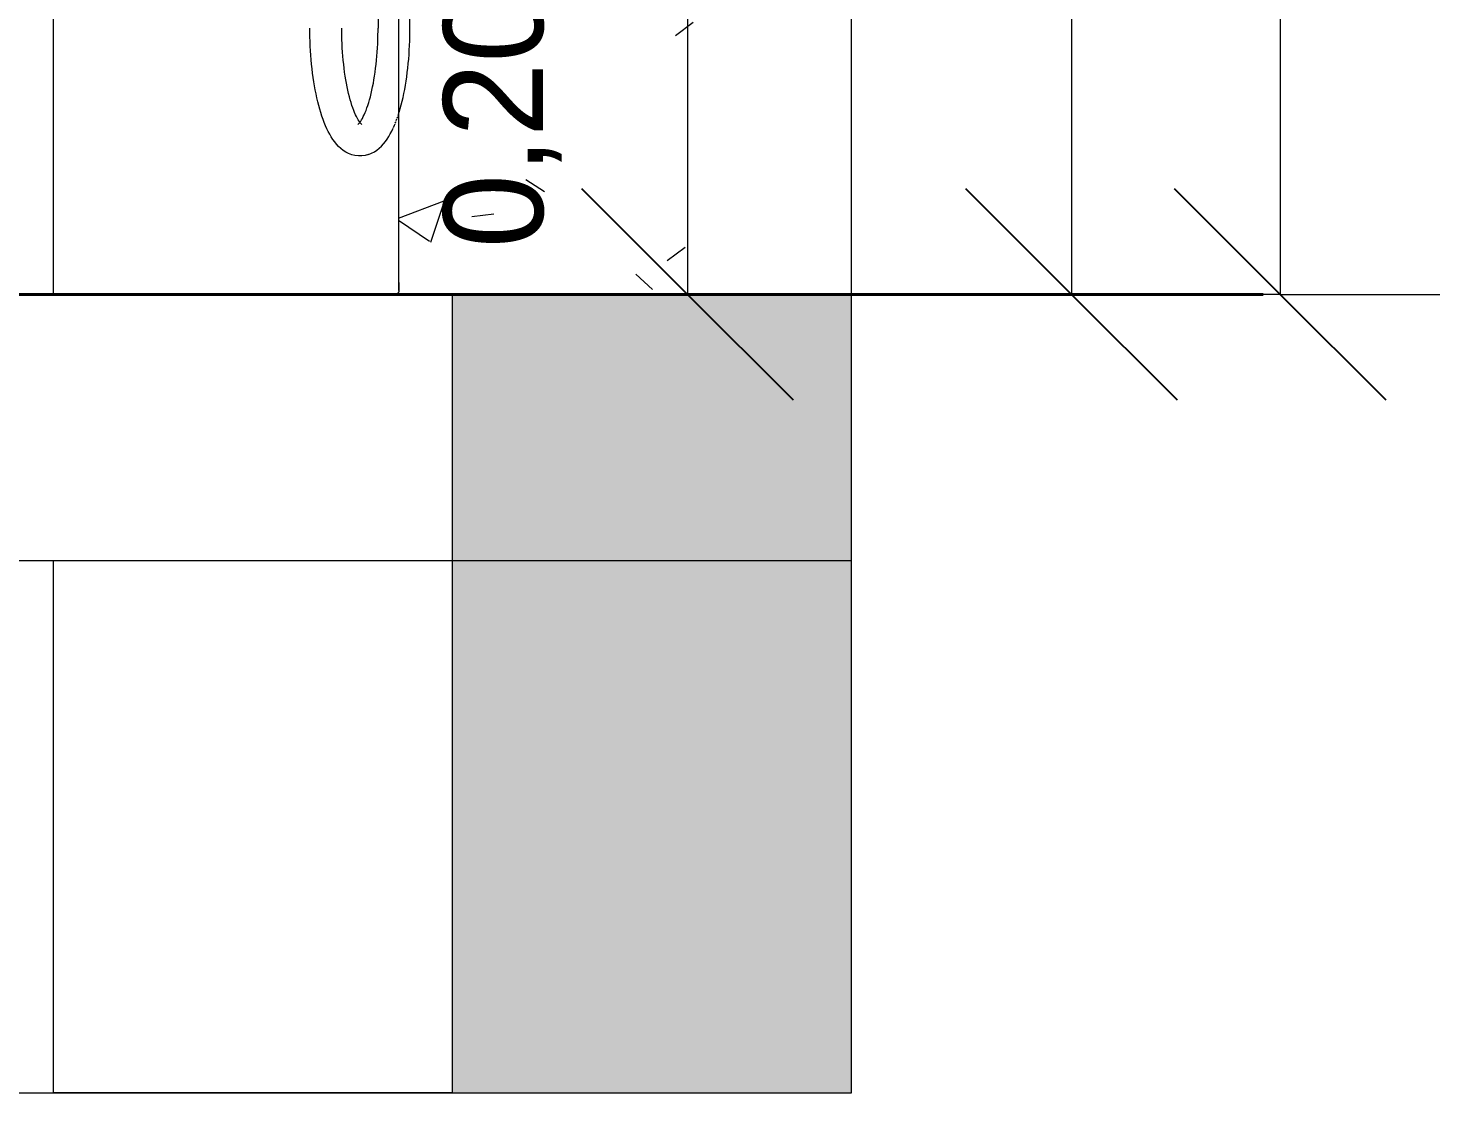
# Model space of a CAD drawing. Header units: metres. Extents: x 15 to 69.3, y -12.4 to 16.4.
# Drawn here: x 36.372 to 36.902, y -0.3 to 0.1 of the extents above; entities that cross this region are included whole.
import ezdxf

# ---------------------------------------------------------------- set-up
doc = ezdxf.new("R2010")
doc.units = ezdxf.units.M
doc.linetypes.add('IMPORT-DASHED2 _4_', pattern=[0.375, 0.25, -0.125])
doc.layers.add('1095_ARQ_BASE_dwg', color=7, linetype='Continuous', lineweight=5, true_color=0x767676)
doc.layers.add('A-FLOR', color=7, linetype='Continuous', lineweight=9, true_color=0x007f00)
for name, color, linetype, lineweight in [('A-ANNO-DIMS', 7, 'Continuous', 5), ('A-ANNO-DIMS-25', 7, 'Continuous', 5), ('A-DETL', 7, 'Continuous', 5), ('A-DETL-GENF', 7, 'Continuous', 5), ('A-WALL', 7, 'Continuous', 9), ('KIRYA - PAREDE', 7, 'Continuous', 40), ('KIRYA - PISO', 7, 'Continuous', 5), ('KIRYA - PROJEÇÃO', 7, 'IMPORT-DASHED2 _4_', 5), ('LAYOUT-WC_COZINHA', 7, 'Continuous', 5), ('P-SANR-FIXT', 7, 'Continuous', 5), ('S-COLS', 7, 'Continuous', 5), ('VEGETAÇÃO', 7, 'Continuous', 5)]:
    doc.layers.add(name, color=color, linetype=linetype, lineweight=lineweight)
doc.styles.add('Century Gothic_4', font='GOTHIC.TTF', dxfattribs={"height": 0.0375})
doc.dimstyles.new('Setores_1_5_1', dxfattribs={"dimscale": 0.3048, "dimtxt": 0.039156, "dimasz": 0.260417, "dimexe": 0.19685, "dimexo": 0.123031, "dimgap": 0.143537, "dimtad": 1, "dimrnd": 0.01, "dimzin": 0, "dimdsep": 46, "dimtxsty": 'Century Gothic_4', "dimblk1": 'OBLIQUE', "dimblk2": 'OBLIQUE', "dimsah": 1, "dimcen": 0.09, "dimazin": 0, "dimtfac": 1, "dimtdec": 4, "dimtix": 1, "dimtmove": 0, "dimatfit": 3, "dimfxl": 1, "dimtvp": 1, "dimtolj": 1, "dimtzin": 0, "dimarcsym": 2})

# ---------------------------------------------------------------- blocks, each defined once
blk = doc.blocks.new('Pilar retangular - 15 x 30 cm-3622251-CC')
at = {"layer": 'S-COLS', "true_color": 0xeaeaea}
h = blk.add_hatch(dxfattribs=at)
h.set_pattern_fill('FP_7', color=254, style=0, pattern_type=2)
h.set_pattern_definition([(50, (16.834, 1.273), (0.18219, -0.015938), [0.01905, -0.20955]), (355, (16.834, 1.273), (-0.035242, 0.191059), [0.01524, -0.16764]), (100.451, (16.85, 1.271), (0.146942, 0.17512), [0.01619, -0.17809]), (46.184, (16.834, 1.323), (0.271077, -0.042045), [0.02858, -0.31433]), (96.636, (16.857, 1.32), (0.237407, 0.247433), [0.02429, -0.26714]), (351.184, (16.834, 1.323), (0.237406, 0.247428), [0.02286, -0.25146]), (21, (16.86, 1.311), (0.15162, -0.102267), [0.01905, -0.20955]), (326, (16.86, 1.311), (0.061803, 0.18419), [0.01524, -0.16764]), (71.451, (16.873, 1.302), (0.213418, 0.081924), [0.01619, -0.17809]), (37.5, (16.834, 1.273), (0.0030864, 0.084551), [0.00838, -0.15723, 0.00838, -0.1618, -0.16828]), (37.5, (16.834, 1.273), (0.0030864, 0.084551), [-0.33579, 0.00838, -0.15989]), (7.5, (16.834, 1.273), (0.0668157, 0.1001782), [0.00838, -0.08865, 0.00838, -0.15342, -0.06414]), (7.5, (16.834, 1.273), (0.0668157, 0.1001782), [-0.25883, 0.00838, -0.05575]), (327.5, (16.778, 1.273), (0.1355866, -0.0057276), [0.00838, -0.05512, 0.00838, -0.18974, -0.26289]), (327.5, (16.778, 1.273), (0.1355866, -0.0057276), [-0.26162, 0.00838, -0.25451]), (317.5, (16.752, 1.273), (0.148125, 0.025429), [0.00838, -0.07417, 0.00838, -0.12319, -0.18669]), (317.5, (16.752, 1.273), (0.148125, 0.025429), [-0.21412, 0.00838, -0.17831])])
h.paths.add_polyline_path([(18.4068, 2.37372), (18.40705, 2.37125), (18.407, 2.37175)])
h.paths.add_polyline_path([(18.34062, 0), (18.51062, 0), (18.51062, 2.45), (18.36062, 2.45), (18.36062, 2.65), (18.35463, 2.65), (18.35477, 2.45), (18.35863, 2.45), (18.35863, 2.446), (18.35723, 2.4446), (18.35723, 2.4319), (18.35594, 2.4308), (18.3558, 2.43055), (18.35594, 2.43021), (18.35666, 2.43054), (18.3578, 2.43052), (18.36678, 2.42154), (18.36904, 2.42126), (18.37159, 2.41871), (18.36876, 2.41588), (18.38517, 2.39948), (18.38809, 2.40221), (18.39082, 2.39918), (18.39082, 2.3975), (18.39981, 2.38815), (18.40006, 2.38665), (18.40622, 2.37693), (18.4068, 2.37372), (18.40831, 2.36672), (18.40922, 2.36578), (18.40922, 2.35308), (18.41062, 2.35168), (18.41062, 2.34768), (18.40662, 2.34768), (18.40662, 1.8338), (18.40962, 1.8338), (18.40962, 1.7662), (18.40662, 1.7662), (18.40684, 0.49389), (18.40732, 0.49209), (18.40831, 0.48554), (18.40922, 0.4846), (18.40922, 0.4719), (18.41062, 0.4705), (18.41062, 0.4665), (18.40662, 0.4665), (18.40662, 0.232), (18.41062, 0.232), (18.41006, 0.22768), (18.40899, 0.2266), (18.40904, 0.2105), (18.40787, 0.20895), (18.40871, 0.20754), (18.41037, 0.20286), (18.41017, 0.19659), (18.40963, 0.19436), (18.40589, 0.18847), (18.40472, 0.18736), (18.39919, 0.18439), (18.39699, 0.18375), (18.39049, 0.18398), (18.38848, 0.18449), (18.38554, 0.18596), (18.37953, 0.18568), (18.37872, 0.1849), (18.36579, 0.1849), (18.36462, 0.18375), (18.36062, 0.1835), (18.36062, 0.18), (18.35562, 0.18), (18.35562, 0.1875), (18.34471, 0.1875), (18.34466, 0.09881), (18.3439, 0.08528), (18.34209, 0.07442), (18.34062, 0.06831), (18.34039, 0.00154), (18.33988, 0.0002), (18.34003, 0), (18.34057, 0)])
h.paths.add_polyline_path([(18.34475, 0.2125), (18.35562, 0.2125), (18.35562, 0.22), (18.36062, 0.22), (18.36062, 0.2165), (18.36462, 0.21625), (18.36602, 0.21487), (18.37896, 0.21487), (18.37921, 0.21463), (18.3792, 0.22665), (18.37787, 0.228), (18.37787, 0.232), (18.38162, 0.232), (18.38148, 0.4665), (18.37762, 0.4665), (18.37762, 0.4705), (18.37902, 0.4719), (18.37931, 0.4849), (18.38008, 0.4857), (18.38056, 0.4857), (18.37982, 0.48644), (18.37953, 0.48568), (18.37872, 0.4849), (18.36602, 0.4849), (18.36462, 0.4835), (18.36062, 0.4835), (18.36062, 0.4745), (18.34712, 0.4745), (18.34609, 0.4752), (18.34561, 0.41592), (18.34525, 0.41335), (18.34473, 0.41211), (18.34472, 0.2125)])
h.paths.add_polyline_path([(18.23092, 0.405), (18.27314, 0.405), (18.27314, 0.406), (18.21424, 0.406), (18.21062, 0.40681), (18.21062, 0.405), (18.22748, 0.405)])
h.paths.add_polyline_path([(18.33276, 0.405), (18.33262, 0.406), (18.31911, 0.40599), (18.31912, 0.405), (18.33275, 0.405)])
h.paths.add_polyline_path([(18.30713, 0.405), (18.30712, 0.406), (18.30031, 0.406), (18.30031, 0.405), (18.30712, 0.405)])
h.paths.add_polyline_path([(18.38162, 0.5138), (18.38162, 1.7662), (18.37862, 1.7662), (18.37862, 1.78372), (18.35901, 1.78273), (18.35901, 1.76717), (18.35648, 1.76767), (18.34916, 1.78164), (18.33412, 1.78136), (18.33412, 1.77391), (18.29011, 1.77393), (18.28428, 1.78238), (18.28108, 1.79054), (18.2799, 1.8), (18.28108, 1.80946), (18.28462, 1.81842), (18.29012, 1.82609), (18.33412, 1.82609), (18.33412, 1.81864), (18.34954, 1.81864), (18.35648, 1.83233), (18.35901, 1.83283), (18.35901, 1.81727), (18.37862, 1.81632), (18.37862, 1.8338), (18.38162, 1.8338), (18.38148, 2.34768), (18.37762, 2.34768), (18.37762, 2.35168), (18.37902, 2.35308), (18.37926, 2.36603), (18.38031, 2.36688), (18.38045, 2.36714), (18.38029, 2.36745), (18.37988, 2.36714), (18.37845, 2.36716), (18.36947, 2.37614), (18.36749, 2.37614), (18.36466, 2.37897), (18.36749, 2.3818), (18.35109, 2.3982), (18.34816, 2.39547), (18.34543, 2.3985), (18.34543, 2.40018), (18.33644, 2.40953), (18.33619, 2.41103), (18.33026, 2.41992), (18.32794, 2.43095), (18.32703, 2.4319), (18.32703, 2.4446), (18.32563, 2.446), (18.32563, 2.45), (18.32963, 2.45), (18.32963, 2.65), (18.21062, 2.65), (18.21062, 0.77504), (18.2123, 0.77655), (18.21809, 0.77944), (18.22258, 0.78065), (18.2295, 0.781), (18.25982, 0.78112), (18.25982, 0.783), (18.28982, 0.783), (18.28982, 0.781), (18.30071, 0.781), (18.30802, 0.80108), (18.33397, 0.79133), (18.34128, 0.78702), (18.34753, 0.78062), (18.34879, 0.78064), (18.34859, 0.78408), (18.34914, 0.78525), (18.35021, 0.78599), (18.3515, 0.7861), (18.3528, 0.7854), (18.3534, 0.78448), (18.35414, 0.77654), (18.35745, 0.73921), (18.35823, 0.73928), (18.35935, 0.72305), (18.35857, 0.72299), (18.35876, 0.71795), (18.35832, 0.71715), (18.35715, 0.71639), (18.35597, 0.7163), (18.35476, 0.71689), (18.35401, 0.71813), (18.35375, 0.72064), (18.35341, 0.72132), (18.35275, 0.72114), (18.35251, 0.7), (18.35052, 0.7), (18.35065, 0.69932), (18.36062, 0.70094), (18.36035, 0.66817), (18.34765, 0.66817), (18.34657, 0.52531), (18.34734, 0.5255), (18.36062, 0.5255), (18.36062, 0.5165), (18.36462, 0.5165), (18.36602, 0.5151), (18.37872, 0.5151), (18.37982, 0.51404)])
h.paths.add_polyline_path([(18.32204, 2.75), (18.32963, 2.75), (18.32949, 2.75261), (18.32563, 2.75261), (18.32563, 2.75661), (18.32703, 2.75801), (18.32703, 2.76), (18.21062, 2.76), (18.21062, 2.75), (18.26483, 2.75)])
h.paths.add_polyline_path([(18.51062, 2.75), (18.51062, 2.76), (18.35723, 2.76), (18.35723, 2.75801), (18.35863, 2.75661), (18.35863, 2.75261), (18.35463, 2.75261), (18.35477, 2.75), (18.43648, 2.75)])
at = {"layer": 'S-COLS', "color": 253, "true_color": 0xaaaaaa}
for p, q in [((18.21062, 2.65), (18.21062, 0)), ((18.51062, 0), (18.51062, 2.45)), ((18.21062, -0.1), (18.21062, -0.3)), ((18.36062, -0.3), (18.21062, -0.3))]:
    blk.add_line(p, q, dxfattribs=at)
blk = doc.blocks.new('UT_Bacia com caixa acoplada - UT_Bacia com caixa acoplada-3248018-CC')
at = {"layer": 'P-SANR-FIXT'}
for p, q in [((18.34062, 0.00445), (18.34062, 0.20647)), ((17.93178, 0), (18.33706, 0)), ((18.33706, 0), (18.33913, 0))]:
    blk.add_line(p, q, dxfattribs=at)
at = {"layer": 'P-SANR-FIXT', "color": 253, "true_color": 0xa6a6a6}
blk.add_line((18.33998, 0.00027), (18.33994, 0.00024), dxfattribs=at)
at = {"layer": 'P-SANR-FIXT', "color": 7, "true_color": 0xf3f3f3, "flags": 128}
for points in [[(18.33921, 0), (18.33915, 0), (18.33913, 0)], [(18.33956, 0.00006), (18.3395, 0.00005), (18.33944, 0.00003)]]:
    blk.add_lwpolyline(points, dxfattribs=at)
at = {"layer": 'P-SANR-FIXT', "color": 253, "true_color": 0xa6a6a6, "flags": 128}
for points in [[(18.33944, 0.00003), (18.33939, 0.00002), (18.33933, 0.00001), (18.33927, 0.00001), (18.33921, 0)], [(18.33983, 0.00018), (18.33978, 0.00015), (18.33973, 0.00012), (18.33967, 0.0001), (18.33962, 0.00008), (18.33956, 0.00006)], [(18.34012, 0.00038), (18.34008, 0.00034), (18.34003, 0.0003), (18.33998, 0.00027)], [(18.34062, 0.00401), (18.34062, 0.0039), (18.34062, 0.00379), (18.34062, 0.00368), (18.34062, 0.00358), (18.34062, 0.00347), (18.34062, 0.00337), (18.34062, 0.00326), (18.34062, 0.00316)], [(18.34062, 0.00316), (18.34062, 0.00306), (18.34062, 0.00296), (18.34062, 0.00286), (18.34062, 0.00277), (18.34062, 0.00268), (18.34062, 0.00259), (18.34062, 0.0025), (18.34062, 0.00242), (18.34062, 0.00234), (18.34062, 0.00226), (18.34062, 0.00218), (18.34062, 0.00211), (18.34062, 0.00204), (18.34062, 0.00198), (18.34062, 0.00192), (18.34062, 0.00186)]]:
    blk.add_lwpolyline(points, dxfattribs=at)
at = {"layer": 'P-SANR-FIXT', "color": 254, "true_color": 0xdfdfdf, "flags": 128}
for points in [[(18.33994, 0.00024), (18.33988, 0.0002), (18.33983, 0.00018)], [(18.34025, 0.00051), (18.34021, 0.00046), (18.34017, 0.00042), (18.34012, 0.00038)]]:
    blk.add_lwpolyline(points, dxfattribs=at)
at = {"layer": 'P-SANR-FIXT', "flags": 128}
for points in [[(18.34062, 0.00149), (18.34062, 0.00143), (18.34061, 0.00137), (18.34061, 0.00131), (18.3406, 0.00125), (18.34059, 0.00119), (18.34058, 0.00113), (18.34056, 0.00107), (18.34054, 0.00102), (18.34052, 0.00096), (18.3405, 0.00091), (18.34048, 0.00085), (18.34045, 0.0008), (18.34042, 0.00075), (18.34039, 0.0007), (18.34036, 0.00065), (18.34032, 0.0006), (18.34029, 0.00055), (18.34025, 0.00051)], [(18.34062, 0.00149), (18.34062, 0.00149), (18.34062, 0.00149), (18.34062, 0.00151), (18.34062, 0.00152), (18.34062, 0.00154), (18.34062, 0.00156), (18.34062, 0.00159), (18.34062, 0.00163), (18.34062, 0.00166), (18.34062, 0.0017), (18.34062, 0.00175), (18.34062, 0.0018), (18.34062, 0.00185), (18.34062, 0.00191), (18.34062, 0.00197), (18.34062, 0.00203), (18.34062, 0.0021), (18.34062, 0.00217), (18.34062, 0.00224), (18.34062, 0.00232), (18.34062, 0.0024), (18.34062, 0.00248), (18.34062, 0.00257), (18.34062, 0.00266), (18.34062, 0.00275), (18.34062, 0.00285), (18.34062, 0.00294), (18.34062, 0.00304), (18.34062, 0.00314), (18.34062, 0.00324), (18.34062, 0.00335), (18.34062, 0.00345), (18.34062, 0.00356), (18.34062, 0.00366), (18.34062, 0.00377), (18.34062, 0.00388), (18.34062, 0.00399), (18.34062, 0.0041), (18.34062, 0.00421), (18.34062, 0.00432), (18.34062, 0.00443), (18.34062, 0.00445)], [(18.34062, 0.00445), (18.34062, 0.00434), (18.34062, 0.00423), (18.34062, 0.00412), (18.34062, 0.00401)], [(18.34062, 0.00186), (18.34062, 0.00181), (18.34062, 0.00176), (18.34062, 0.00171), (18.34062, 0.00167), (18.34062, 0.00163), (18.34062, 0.0016), (18.34062, 0.00157), (18.34062, 0.00154), (18.34062, 0.00152), (18.34062, 0.00151), (18.34062, 0.0015), (18.34062, 0.00149), (18.34062, 0.00149)]]:
    blk.add_lwpolyline(points, dxfattribs=at)
blk = doc.blocks.new('1095_ARQ_BASE_dwg_A$C0A671FCF-3610871-CC')
at = {"layer": 'LAYOUT-WC_COZINHA', "color": 253, "true_color": 0xa6a6a6}
for p, q in [((18.12143, 0), (18.23126, 0)), ((18.23126, 0), (18.21062, 0)), ((18.23126, 0), (18.25062, 0)), ((18.25062, 0), (18.33706, 0))]:
    blk.add_line(p, q, dxfattribs=at)
at = {"layer": 'LAYOUT-WC_COZINHA'}
for p, q in [((18.23126, 0), (18.12143, 0)), ((18.23126, 0), (18.21062, 0)), ((18.23126, 0), (18.25062, 0)), ((18.25695, 0), (18.26195, 0)), ((18.28521, 0), (18.25695, 0)), ((18.28021, 0), (18.26195, 0)), ((18.28021, 0), (18.28521, 0)), ((18.33706, 0), (18.34862, 0)), ((18.34862, 0), (18.36062, 0)), ((18.34862, 0), (18.36062, 0)), ((18.25695, 0), (18.25062, 0)), ((18.28521, 0), (18.25695, 0)), ((18.34862, 0), (18.28521, 0))]:
    blk.add_line(p, q, dxfattribs=at)
blk = doc.blocks.new('1095_ARQ_BASE_dwg_A$C7A191758-3610882-CC')
at = {"layer": 'VEGETAÇÃO'}
for p, q in [((18.15618, 0), (17.99469, 0)), ((18.15788, 0), (18.01163, 0)), ((18.1593, 0), (18.02583, 0)), ((18.16393, 0), (18.07211, 0)), ((18.16639, 0), (18.09671, 0)), ((18.19213, 0), (18.15613, 0)), ((18.17271, 0), (18.15993, 0)), ((18.17555, 0), (18.18833, 0)), ((18.18187, 0), (18.25155, 0)), ((18.18433, 0), (18.27615, 0)), ((18.18896, 0), (18.32243, 0)), ((18.19038, 0), (18.33663, 0)), ((18.19207, 0), (18.35357, 0))]:
    blk.add_line(p, q, dxfattribs=at)
blk = doc.blocks.new('1095_ARQ_BASE_dwg_A$C277F18F9-V45-CC')
at = {"layer": 'VEGETAÇÃO'}
for q in [(18.5572, 0), (18.57414, 0), (18.58834, 0), (18.63462, 0), (18.65922, 0)]:
    blk.add_line((18.66535, 0), q, dxfattribs=at)
blk = doc.blocks.new('1095_ARQ_BASE_dwg-3608001-CC')
at = {"layer": 'KIRYA - PAREDE'}
for p, q in [((18.66535, 0), (15.00344, 0)), ((15.00344, 0), (18.66535, 0)), ((15.21062, 0), (18.51062, 0)), ((18.36062, 0), (15.36062, 0)), ((18.33706, 0), (18.36062, 0))]:
    blk.add_line(p, q, dxfattribs=at)
at = {"layer": 'KIRYA - PAREDE', "color": 253, "true_color": 0xa6a6a6}
blk.add_line((18.11062, 0), (18.33706, 0), dxfattribs=at)
at = {"layer": 'KIRYA - PISO'}
for p, q in [((18.66543, 0), (15.00298, 0)), ((18.66541, 0), (15.00321, 0)), ((18.6656, 0), (15.0033, 0)), ((18.66535, 0), (15.00344, 0)), ((18.66535, 0), (15.00344, 0)), ((18.66535, 0), (15.00344, 0)), ((18.66535, 0), (15.00344, 0)), ((18.66535, 0), (15.00344, 0)), ((18.66535, 0), (15.00344, 0))]:
    blk.add_line(p, q, dxfattribs=at)
at = {"layer": 'KIRYA - PROJEÇÃO', "flags": 128}
blk.add_lwpolyline([(18.66535, 0), (16.86062, 0), (15.00344, 0)], dxfattribs=at)
for name in ['1095_ARQ_BASE_dwg_A$C0A671FCF-3610871-CC', '1095_ARQ_BASE_dwg_A$C7A191758-3610882-CC', '1095_ARQ_BASE_dwg_A$C277F18F9-V45-CC']:
    blk.add_blockref(name, (0, 0))
blk = doc.blocks.new('UT_Ducha higiênica - UT_Ducha higiênica-3615605-CC')
at = {"layer": 'P-SANR-FIXT', "color": 253, "true_color": 0xa6a6a6}
for p, q in [((18.33275, 0.193), (18.33275, 0.1)), ((18.33962, 0.06529), (18.33986, 0.06592)), ((18.33997, 0.06624), (18.34018, 0.06685)), ((18.34029, 0.06717), (18.34042, 0.06757)), ((18.34047, 0.06771), (18.34057, 0.06803))]:
    blk.add_line(p, q, dxfattribs=at)
at = {"layer": 'P-SANR-FIXT'}
blk.add_line((18.34475, 0.1), (18.34475, 0.18927), dxfattribs=at)
at = {"layer": 'P-SANR-FIXT', "color": 253, "true_color": 0xa6a6a6, "flags": 128}
for points in [[(18.32917, 0.05254), (18.32795, 0.0522), (18.32667, 0.05203), (18.32537, 0.05201), (18.32409, 0.05217), (18.32286, 0.05248), (18.32171, 0.05293), (18.32064, 0.05348), (18.31965, 0.05412), (18.31876, 0.05484), (18.31793, 0.05561), (18.31717, 0.05643), (18.31646, 0.05729), (18.3158, 0.0582), (18.31518, 0.05915), (18.31459, 0.06014), (18.31404, 0.06118), (18.31351, 0.06226), (18.313, 0.06338), (18.31253, 0.06454), (18.31207, 0.06575), (18.31163, 0.06699), (18.31122, 0.06828), (18.31082, 0.06961), (18.31045, 0.07098), (18.31009, 0.07238), (18.30975, 0.07382), (18.30944, 0.0753), (18.30914, 0.07681), (18.30886, 0.07835), (18.3086, 0.07992), (18.30836, 0.08152), (18.30815, 0.08314), (18.30795, 0.08479), (18.30777, 0.08645), (18.30762, 0.08814), (18.30748, 0.08984), (18.30737, 0.09156), (18.30728, 0.09329), (18.30721, 0.09503), (18.30716, 0.09678), (18.30713, 0.09853), (18.30712, 0.1)], [(18.32671, 0.06383), (18.32667, 0.06386), (18.32656, 0.06395), (18.32639, 0.06411), (18.32617, 0.06436), (18.32591, 0.06468), (18.32562, 0.06509), (18.32531, 0.06558), (18.32499, 0.06614), (18.32465, 0.06678), (18.32431, 0.0675), (18.32396, 0.06828), (18.32362, 0.06913), (18.32328, 0.07004), (18.32294, 0.07102), (18.32261, 0.07205), (18.32229, 0.07313), (18.32199, 0.07427), (18.32169, 0.07546), (18.32141, 0.0767), (18.32114, 0.07798), (18.32088, 0.0793), (18.32064, 0.08066), (18.32041, 0.08205), (18.32021, 0.08348), (18.32002, 0.08494), (18.31984, 0.08643), (18.31969, 0.08794), (18.31955, 0.08947), (18.31943, 0.09103), (18.31933, 0.0926), (18.31925, 0.09418), (18.31919, 0.09577), (18.31915, 0.09737), (18.31912, 0.09897), (18.31912, 0.1)], [(18.32595, 0.06468), (18.32624, 0.06509), (18.32655, 0.06558), (18.32688, 0.06614), (18.32722, 0.06678), (18.32756, 0.0675), (18.32791, 0.06828), (18.32825, 0.06913), (18.32859, 0.07004), (18.32893, 0.07102), (18.32925, 0.07205), (18.32957, 0.07313), (18.32988, 0.07427), (18.33018, 0.07546), (18.33046, 0.0767), (18.33073, 0.07798), (18.33099, 0.0793), (18.33123, 0.08066), (18.33145, 0.08205), (18.33166, 0.08348), (18.33185, 0.08494), (18.33202, 0.08643), (18.33218, 0.08794), (18.33232, 0.08947), (18.33244, 0.09103), (18.33254, 0.0926), (18.33262, 0.09418), (18.33268, 0.09577), (18.33272, 0.09737), (18.33274, 0.09897), (18.33275, 0.1)], [(18.32515, 0.06383), (18.32519, 0.06386), (18.3253, 0.06395), (18.32547, 0.06411), (18.32569, 0.06436)], [(18.33854, 0.06265), (18.33893, 0.06354), (18.33913, 0.06404)], [(18.33925, 0.06432), (18.3394, 0.06471), (18.33952, 0.06501)], [(18.32917, 0.05254), (18.33031, 0.053), (18.33137, 0.05357), (18.33234, 0.05422), (18.33323, 0.05494), (18.33405, 0.05572), (18.3348, 0.05654), (18.3355, 0.05741), (18.33616, 0.05833), (18.33677, 0.05929), (18.33735, 0.06029), (18.33791, 0.06133), (18.33843, 0.06241)]]:
    blk.add_lwpolyline(points, dxfattribs=at)
at = {"layer": 'P-SANR-FIXT', "flags": 128}
blk.add_lwpolyline([(18.34071, 0.06846), (18.3411, 0.0698), (18.34147, 0.07117), (18.34182, 0.07258), (18.34216, 0.07402), (18.34247, 0.07551), (18.34277, 0.07702), (18.34304, 0.07856), (18.3433, 0.08014), (18.34353, 0.08174), (18.34375, 0.08337), (18.34394, 0.08502), (18.34411, 0.08669), (18.34427, 0.08838), (18.3444, 0.09008), (18.34451, 0.0918), (18.3446, 0.09353), (18.34467, 0.09527), (18.34471, 0.09702), (18.34474, 0.09877), (18.34475, 0.1)], dxfattribs=at)
blk = doc.blocks.new('DIMBLOCK38-CC')
at = {"layer": 'A-ANNO-DIMS-25', "lineweight": 25}
for p, q in [((36.84231, 1.8), (36.80262, 1.83969)), ((36.84231, 1.8), (36.882, 1.76031)), ((36.84231, 0), (36.80262, 0.03969)), ((36.84231, 0), (36.882, -0.03969))]:
    blk.add_line(p, q, dxfattribs=at)
at = {"layer": 'A-ANNO-DIMS-25'}
for p, q in [((36.84231, 1.8), (36.61768, 1.8)), ((36.84231, 1.8), (36.84231, 0)), ((36.84231, 1.8), (36.90231, 1.8)), ((36.84231, 0), (36.71868, 0)), ((36.84231, 0), (36.90231, 0))]:
    blk.add_line(p, q, dxfattribs=at)
at = {"layer": 'A-ANNO-DIMS-25', "color": 0, "insert": (36.75049, 0.81734), "char_height": 0.0375, "width": 0.198392, "attachment_point": 1, "rotation": 90, "line_spacing_factor": 0.984502, "style": 'Century Gothic_4'}
blk.add_mtext('1,80 m', dxfattribs=at)
blk = doc.blocks.new('_Oblique')
at = {"color": 0, "linetype": 'ByBlock', "lineweight": -2}
blk.add_line((-0.5, -0.5), (0.5, 0.5), dxfattribs=at)
blk = doc.blocks.new('DIMBLOCK39-CC')
at = {"layer": 'A-ANNO-DIMS-25', "lineweight": 25}
for p, q in [((36.61964, 0.2), (36.57996, 0.23969)), ((36.61964, 0.2), (36.65933, 0.16031)), ((36.61964, 0), (36.57996, 0.03969)), ((36.61964, 0), (36.65933, -0.03969))]:
    blk.add_line(p, q, dxfattribs=at)
at = {"layer": 'A-ANNO-DIMS-25'}
for p, q in [((36.61964, 0.2), (36.60546, 0.2)), ((36.61964, 0.2), (36.61964, 0)), ((36.61964, 0.2), (36.67964, 0.2)), ((36.61964, 0), (36.55964, 0)), ((36.61964, 0), (36.63827, 0))]:
    blk.add_line(p, q, dxfattribs=at)
at = {"layer": 'A-ANNO-DIMS-25', "color": 0, "insert": (36.52783, 0.01734), "char_height": 0.0375, "width": 0.198392, "attachment_point": 1, "rotation": 90, "line_spacing_factor": 0.984502, "style": 'Century Gothic_4'}
blk.add_mtext('0,20 m', dxfattribs=at)
blk = doc.blocks.new('DIMBLOCK40-CC')
at = {"layer": 'A-ANNO-DIMS-25', "lineweight": 25}
for p, q in [((36.76388, 0.5), (36.72419, 0.53969)), ((36.76388, 0.5), (36.80357, 0.46031)), ((36.76388, 0), (36.72419, 0.03969)), ((36.76388, 0), (36.80357, -0.03969))]:
    blk.add_line(p, q, dxfattribs=at)
at = {"layer": 'A-ANNO-DIMS-25'}
for p, q in [((36.76388, 0.5), (36.56868, 0.5)), ((36.76388, 0.5), (36.76388, 0)), ((36.76388, 0.5), (36.82388, 0.5)), ((36.76388, 0), (36.71868, 0)), ((36.76388, 0), (36.82388, 0))]:
    blk.add_line(p, q, dxfattribs=at)
at = {"layer": 'A-ANNO-DIMS-25', "color": 0, "insert": (36.67206, 0.16734), "char_height": 0.0375, "width": 0.198392, "attachment_point": 1, "rotation": 90, "line_spacing_factor": 0.984502, "style": 'Century Gothic_4'}
blk.add_mtext('0,50 m', dxfattribs=at)

msp = doc.modelspace()

# ---------------------------------------------------------------- hatches: boundary and pattern name
at = {"layer": 'A-DETL-GENF', "true_color": 0x808080}
h = msp.add_hatch(dxfattribs=at)
h.set_pattern_fill('FP_8', color=8, style=0, pattern_type=2)
h.set_pattern_definition([(50, (35.00456, 1.273), (0.18219, -0.015938), [0.01905, -0.20955]), (355, (35.00456, 1.273), (-0.035242, 0.191059), [0.01524, -0.16764]), (100.451, (35.02056, 1.271), (0.146942, 0.17512), [0.01619, -0.17809]), (46.184, (35.00456, 1.323), (0.271077, -0.042045), [0.02857, -0.31432]), (96.636, (35.02756, 1.32), (0.237407, 0.247433), [0.02429, -0.26714]), (351.184, (35.00456, 1.323), (0.237406, 0.247428), [0.02286, -0.25146]), (21, (35.03056, 1.311), (0.15162, -0.102267), [0.01905, -0.20955]), (326, (35.03056, 1.311), (0.061803, 0.18419), [0.01524, -0.16764]), (71.451, (35.04356, 1.302), (0.213418, 0.081924), [0.01619, -0.17809]), (37.5, (35.004564, 1.273), (0.0030864, 0.084551), [0.00838, -0.15723, 0.00838, -0.1618, -0.16827]), (37.5, (35.004564, 1.273), (0.0030864, 0.084551), [-0.33579, 0.00838, -0.15989]), (7.5, (35.00456, 1.273), (0.0668157, 0.1001782), [0.00838, -0.08865, 0.00838, -0.15342, -0.06413]), (7.5, (35.00456, 1.273), (0.0668157, 0.1001782), [-0.25883, 0.00838, -0.05575]), (327.5, (34.948564, 1.273), (0.1355866, -0.0057276), [0.00838, -0.05512, 0.00838, -0.18974, -0.26289]), (327.5, (34.948564, 1.273), (0.1355866, -0.0057276), [-0.26162, 0.00838, -0.25451]), (317.5, (34.92256, 1.273), (0.148125, 0.025429), [0.00838, -0.07417, 0.00838, -0.12319, -0.18669]), (317.5, (34.92256, 1.273), (0.148125, 0.025429), [-0.21412, 0.00838, -0.17831])])
h.paths.add_polyline_path([(36.68118, -0.3), (36.68118, 0), (36.53118, 0), (36.53118, -0.3), (36.60704, -0.3)])
h.paths.add_polyline_path([(33.38118, -0.3), (33.53118, -0.3), (33.53118, 0), (33.38118, 0), (33.38118, -0.1)])
h.paths.add_polyline_path([(36.54982, 2.45), (36.68118, 2.45), (36.68118, 2.75), (36.53118, 2.75), (36.53118, 2.45)])
h.paths.add_polyline_path([(33.53118, 2.45), (33.53118, 2.75), (33.38118, 2.75), (33.38118, 2.45)])

# ---------------------------------------------------------------- linework, layer by layer
at = {"layer": 'A-DETL'}
for p, q in [((36.68118, 0), (36.53118, 0)), ((36.53118, 0), (36.53118, -0.3)), ((36.68118, -0.3), (36.68118, 0)), ((36.53118, -0.3), (36.68118, -0.3))]:
    msp.add_line(p, q, dxfattribs=at)
at = {"layer": 'A-FLOR', "color": 9, "true_color": 0xaad4aa}
for p, q in [((36.53118, 0), (33.53118, 0)), ((33.38118, -0.1), (36.68118, -0.1))]:
    msp.add_line(p, q, dxfattribs=at)
at = {"layer": 'A-WALL', "color": 253, "true_color": 0xaaaaaa}
for p, q in [((36.53118, 0), (36.53118, -0.3)), ((36.68118, 0), (36.53118, 0)), ((36.68118, -0.3), (36.68118, 0)), ((33.38118, -0.3), (36.68118, -0.3))]:
    msp.add_line(p, q, dxfattribs=at)

# ---------------------------------------------------------------- block references
at = {"layer": '1095_ARQ_BASE_dwg', "color": 7}
msp.add_blockref('1095_ARQ_BASE_dwg-3608001-CC', (18.17056, 0), dxfattribs=at)
at = {"layer": 'P-SANR-FIXT', "color": 254, "true_color": 0xdfdfdf}
msp.add_blockref('UT_Ducha higiênica - UT_Ducha higiênica-3615605-CC', (18.17056, 0), dxfattribs=at)
at = {"layer": 'P-SANR-FIXT', "color": 253, "true_color": 0xa6a6a6}
msp.add_blockref('UT_Bacia com caixa acoplada - UT_Bacia com caixa acoplada-3248018-CC', (18.17056, 0), dxfattribs=at)
at = {"layer": 'S-COLS', "color": 253, "true_color": 0xaaaaaa}
msp.add_blockref('Pilar retangular - 15 x 30 cm-3622251-CC', (18.17056, 0), dxfattribs=at)

# ---------------------------------------------------------------- dimensions: what is measured, and where the dimension line sits
at = {"layer": 'A-ANNO-DIMS'}
for base, p1, p2, override, picture, middle in [((36.84231, 0), (36.58018, 1.8), (36.68118, 0), {"dimpost": '<>', "dimfxl": 1.802831}, 'DIMBLOCK38-CC', (36.77887, 0.9)), ((36.76388, 0), (36.53118, 0.5), (36.68118, 0), {"dimpost": '<>', "dimfxl": 0.522015}, 'DIMBLOCK40-CC', (36.70044, 0.25)), ((36.61964, 0), (36.56796, 0.2), (36.67577, 0), {"dimpost": '<>', "dimfxl": 0.227207}, 'DIMBLOCK39-CC', (36.5562, 0.1))]:
    dim = msp.add_linear_dim(base=base, p1=p1, p2=p2, angle=90, dimstyle='Setores_1_5_1', override=override, dxfattribs=at)
    dim.commit()
    dim.dimension.update_dxf_attribs({"geometry": picture, "text_midpoint": middle})

doc.saveas('drawing.dxf')
